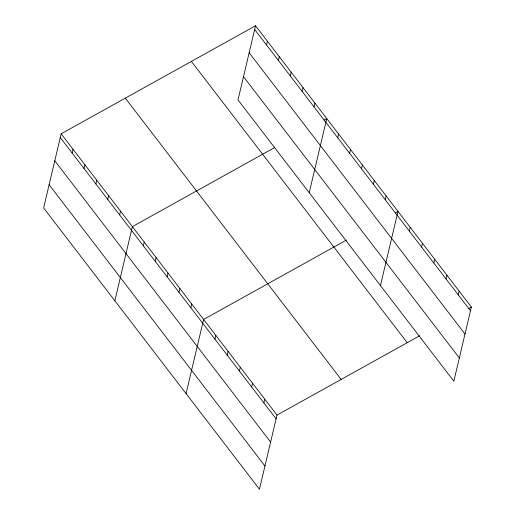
<?xml version="1.0" encoding="UTF-8"?>
<svg xmlns="http://www.w3.org/2000/svg" width="515" height="515" viewBox="0 0 515 515"><rect width="100%" height="100%" fill="white"/><g stroke="black" fill="none" stroke-linecap="round" stroke-linejoin="round"><path stroke-width="0.77" d="M255.537 25.75L238.007 99.91L453.844 381.203L471.373 307.049L255.537 25.75L61.156 133.797L43.627 207.951L259.463 489.25L276.993 415.09L419.777 335.728M72.145 153.019L73.027 149.266M84.016 168.495L84.898 164.736M95.887 183.964L96.769 180.211M107.757 199.434L108.639 195.681M119.628 214.91L120.51 211.15M114.851 300.779L132.381 226.626L274.469 147.644M143.37 245.848L144.252 242.095M155.24 261.324L156.122 257.564M167.111 276.793L167.993 273.04M178.982 292.263L179.864 288.509M190.853 307.738L191.734 303.979M266.525 44.979L267.407 41.219M186.076 393.608L203.605 319.455L346.395 240.087M278.396 60.448L279.278 56.695M214.948 339.147L215.837 335.394M290.267 75.917L291.149 72.164M227.179 355.086L228.068 351.333M302.138 91.387L303.02 87.634M239.411 371.025L240.299 367.272M314.008 106.863L314.89 103.109M251.642 386.965L252.53 383.212M309.232 192.732L326.761 118.579L323.974 120.13M263.873 402.91L264.762 399.151M337.75 137.801L338.632 134.048M349.621 153.277L350.503 149.524M361.491 168.746L362.373 164.993M373.362 184.216L374.244 180.462M385.233 199.691L386.115 195.932M380.456 285.561L397.986 211.407L395.198 212.959M409.328 231.1L410.217 227.347M421.56 247.039L422.448 243.286M433.791 262.978L434.679 259.225M446.022 278.924L446.911 275.165M458.253 294.863L459.142 291.104M468.579 308.594L471.373 307.049M254.655 29.503L470.485 310.803M249.157 52.736L464.994 334.035M243.498 76.677L459.335 357.97M191.393 61.407L407.223 342.7M125.306 98.14L341.136 379.439M61.156 133.797L276.993 415.09M60.274 137.55L276.104 418.85M54.777 160.783L270.613 442.082M49.118 184.718L264.955 466.017"/></g></svg>
